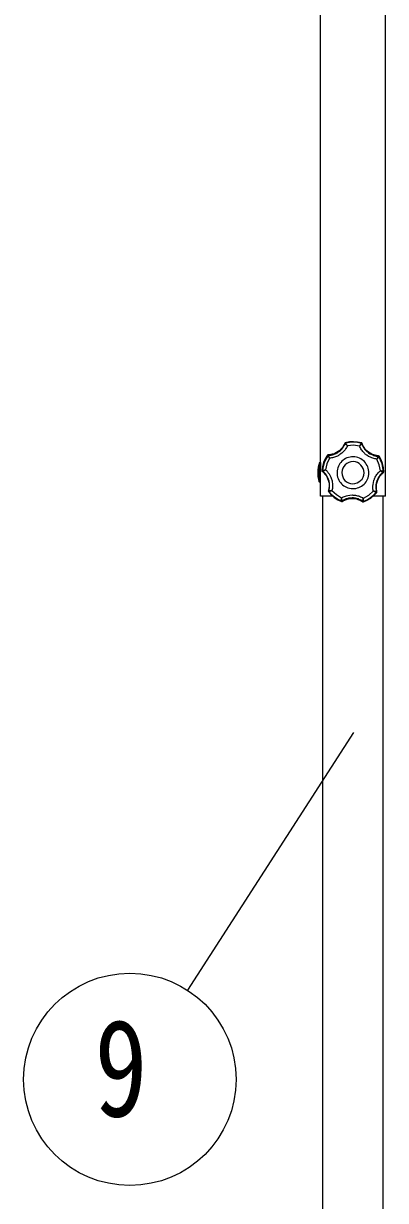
# Model space of a CAD drawing. Units: millimetres, scale not verified. Extents: x -10512 to 10512, y -7425 to 7425.
# Drawn here: x -606 to -361, y -4467 to -3669 of the extents above; entities that cross this region are included whole.
import ezdxf
from ezdxf.enums import TextEntityAlignment as Align

# ---------------------------------------------------------------- set-up
doc = ezdxf.new("R2010")
doc.units = ezdxf.units.MM
doc.header["$LTSCALE"] = 40
for name, color, linetype in [('0-4_YKK_13', 4, 'Continuous'), ('0-5_YKK_A1', 4, 'Continuous'), ('0-6_YKK_D', 6, 'Continuous')]:
    doc.layers.add(name, color=color, linetype=linetype)
doc.styles.add('ＭＳ ゴシック', font='')
doc.styles.get('ＭＳ ゴシック').set_extended_font_data('MS Gothic')

msp = doc.modelspace()

# ---------------------------------------------------------------- linework, layer by layer
at = {"layer": '0-4_YKK_13'}
for p, q in [((-388.05, -3953.36), (-388.39, -3953.66)), ((-388.05, -3953.36), (-388.39, -3953.66)), ((-388.19, -3953.99), (-388.39, -3953.66)), ((-387.85, -3953.69), (-388.19, -3953.99)), ((-387.85, -3953.69), (-388.19, -3953.99)), ((-388.05, -3953.36), (-387.85, -3953.69)), ((-377.16, -3953.88), (-376.94, -3953.55)), ((-376.82, -3954.19), (-377.16, -3953.88)), ((-376.82, -3954.19), (-377.16, -3953.88)), ((-376.61, -3953.87), (-376.94, -3953.55)), ((-376.61, -3953.87), (-376.94, -3953.55)), ((-376.61, -3953.87), (-376.82, -3954.19)), ((-405.55, -3966.81), (-405.66, -3973.31)), ((-405.55, -3966.81), (-404.83, -3966.82)), ((-404.83, -3966.82), (-405.06, -3979.82)), ((-399.79, -3961.64), (-400.19, -3961.86)), ((-399.79, -3961.64), (-400.19, -3961.86)), ((-399.95, -3962.16), (-400.19, -3961.86)), ((-399.55, -3961.94), (-399.95, -3962.17)), ((-399.55, -3961.94), (-399.95, -3962.16)), ((-399.79, -3961.64), (-399.55, -3961.94)), ((-365.75, -3962.53), (-365.5, -3962.24)), ((-365.36, -3962.77), (-365.75, -3962.53)), ((-365.36, -3962.77), (-365.75, -3962.53)), ((-365.11, -3962.47), (-365.5, -3962.24)), ((-365.11, -3962.47), (-365.5, -3962.24)), ((-365.11, -3962.47), (-365.36, -3962.77)), ((-405.77, -3979.81), (-405.66, -3973.31)), ((-403.81, -3972.36), (-403.43, -3972.27)), ((-403.81, -3972.36), (-403.62, -3972.78)), ((-403.81, -3972.37), (-403.62, -3972.78)), ((-403.25, -3972.69), (-403.62, -3972.78)), ((-403.43, -3972.27), (-403.25, -3972.69)), ((-403.43, -3972.27), (-403.25, -3972.69)), ((-362.43, -3973.41), (-362.23, -3972.99)), ((-362.43, -3973.41), (-362.23, -3972.99)), ((-362.05, -3973.51), (-362.43, -3973.41)), ((-362.23, -3972.99), (-361.86, -3973.1)), ((-362.05, -3973.51), (-361.86, -3973.1)), ((-362.05, -3973.51), (-361.86, -3973.1)), ((-405.77, -3979.81), (-405.06, -3979.82)), ((-399.56, -3986.09), (-399.19, -3985.95)), ((-399.56, -3986.09), (-399.47, -3986.54)), ((-399.56, -3986.09), (-399.47, -3986.54)), ((-399.11, -3986.4), (-399.47, -3986.54)), ((-399.19, -3985.95), (-399.11, -3986.4)), ((-399.19, -3985.95), (-399.11, -3986.4)), ((-367.04, -3986.96), (-366.94, -3986.51)), ((-367.04, -3986.96), (-366.94, -3986.51)), ((-366.68, -3987.11), (-367.04, -3986.96)), ((-366.94, -3986.51), (-366.58, -3986.66)), ((-366.68, -3987.11), (-366.58, -3986.66)), ((-366.68, -3987.11), (-366.58, -3986.66)), ((-390.6, -3993.22), (-390.57, -3992.84)), ((-390.6, -3993.22), (-390.14, -3993.18)), ((-390.6, -3993.22), (-390.14, -3993.18)), ((-390.57, -3992.84), (-390.11, -3992.79)), ((-390.57, -3992.84), (-390.11, -3992.79)), ((-390.11, -3992.79), (-390.14, -3993.18)), ((-376.25, -3993.03), (-375.8, -3993.09)), ((-376.24, -3993.42), (-376.25, -3993.04)), ((-376.25, -3993.04), (-375.8, -3993.09)), ((-376.24, -3993.42), (-375.78, -3993.48)), ((-376.24, -3993.42), (-375.78, -3993.48)), ((-375.8, -3993.09), (-375.78, -3993.48))]:
    msp.add_line(p, q, dxfattribs=at)
for points in [[(-388.39, -3953.66), (-388.65, -3954.28), (-388.95, -3954.89), (-389.23, -3955.4), (-389.4, -3955.69), (-389.58, -3955.97), (-389.77, -3956.25), (-389.96, -3956.53), (-390.17, -3956.79), (-390.87, -3957.62), (-391.82, -3958.55), (-392.88, -3959.38), (-394.02, -3960.09), (-395.21, -3960.67), (-396.23, -3961.04), (-396.55, -3961.14), (-396.88, -3961.23), (-397.21, -3961.31), (-397.53, -3961.39), (-397.86, -3961.45), (-398.44, -3961.54), (-399.11, -3961.61), (-399.79, -3961.64)], [(-399.55, -3961.94), (-398.88, -3961.91), (-398.22, -3961.84), (-397.64, -3961.75), (-397.31, -3961.69), (-396.99, -3961.61), (-396.66, -3961.53), (-396.35, -3961.45), (-396.03, -3961.35), (-395.51, -3961.17), (-394.91, -3960.93), (-394.31, -3960.65), (-393.99, -3960.49), (-393.7, -3960.33), (-393.41, -3960.16), (-393.13, -3959.99), (-392.85, -3959.81), (-392.31, -3959.42), (-391.3, -3958.58), (-390.39, -3957.63), (-389.79, -3956.88), (-389.41, -3956.34), (-389.06, -3955.78), (-388.74, -3955.2), (-388.45, -3954.6), (-388.19, -3953.99)], [(-388.19, -3953.99), (-388.16, -3954.02), (-388.09, -3954.09), (-387.98, -3954.18), (-387.85, -3954.31), (-387.68, -3954.46), (-387.5, -3954.63), (-387.3, -3954.82), (-387.09, -3955.03), (-386.87, -3955.25), (-386.64, -3955.47), (-386.95, -3956.1), (-387.28, -3956.71), (-387.6, -3957.23), (-387.79, -3957.52), (-387.99, -3957.81), (-388.2, -3958.09), (-388.41, -3958.37), (-388.63, -3958.64), (-389.31, -3959.42), (-390.31, -3960.38), (-391.4, -3961.23), (-391.78, -3961.5), (-392.07, -3961.69), (-392.37, -3961.87), (-392.67, -3962.05), (-392.97, -3962.22), (-393.38, -3962.43), (-394, -3962.72), (-394.64, -3962.98), (-395.29, -3963.21), (-395.95, -3963.41), (-396.62, -3963.59), (-397.3, -3963.72), (-397.99, -3963.83), (-398.69, -3963.9)], [(-376.94, -3953.55), (-379.69, -3952.94), (-382.48, -3952.71), (-385.28, -3952.85), (-388.05, -3953.36)], [(-376.94, -3953.55), (-379.69, -3952.94), (-382.48, -3952.71), (-385.28, -3952.85), (-388.05, -3953.36)], [(-377.16, -3953.88), (-379.8, -3953.3), (-382.49, -3953.08), (-385.18, -3953.21), (-387.85, -3953.69)], [(-387.85, -3953.69), (-387.82, -3953.73), (-387.76, -3953.8), (-387.68, -3953.92), (-387.57, -3954.07), (-387.45, -3954.26), (-387.3, -3954.47), (-387.15, -3954.7), (-386.98, -3954.94), (-386.81, -3955.2), (-386.64, -3955.47)], [(-378.42, -3955.61), (-382.52, -3955.08), (-386.64, -3955.47)], [(-377.16, -3953.88), (-377.18, -3953.91), (-377.24, -3953.99), (-377.33, -3954.1), (-377.44, -3954.25), (-377.57, -3954.43), (-377.73, -3954.63), (-377.89, -3954.86), (-378.06, -3955.1), (-378.24, -3955.35), (-378.42, -3955.61)], [(-376.82, -3954.19), (-376.86, -3954.22), (-376.93, -3954.28), (-377.04, -3954.37), (-377.18, -3954.49), (-377.35, -3954.64), (-377.54, -3954.8), (-377.74, -3954.99), (-377.96, -3955.19), (-378.19, -3955.4), (-378.42, -3955.61)], [(-365.75, -3962.53), (-365.77, -3962.57), (-365.81, -3962.66), (-365.87, -3962.79), (-365.94, -3962.96), (-366.04, -3963.16), (-366.14, -3963.39), (-366.26, -3963.64), (-366.39, -3963.9), (-366.53, -3964.18), (-366.68, -3964.46), (-367.38, -3964.36), (-368.07, -3964.23), (-368.75, -3964.07), (-369.43, -3963.87), (-370.09, -3963.64), (-371.06, -3963.24), (-372.29, -3962.6), (-373.46, -3961.84), (-373.95, -3961.48), (-374.23, -3961.26), (-374.5, -3961.03), (-374.76, -3960.8), (-375.02, -3960.56), (-375.33, -3960.25), (-375.81, -3959.75), (-376.26, -3959.22), (-376.69, -3958.67), (-377.09, -3958.09), (-377.47, -3957.5), (-377.82, -3956.89), (-378.13, -3956.26), (-378.42, -3955.61)], [(-376.82, -3954.19), (-376.58, -3954.81), (-376.32, -3955.42), (-376.01, -3956.01), (-375.68, -3956.58), (-375.32, -3957.14), (-374.93, -3957.67), (-374.52, -3958.18), (-374.08, -3958.67), (-373.77, -3958.98), (-373.53, -3959.21), (-373.28, -3959.43), (-373.03, -3959.65), (-372.77, -3959.86), (-372.42, -3960.13), (-371.32, -3960.85), (-370.16, -3961.45), (-369.24, -3961.82), (-368.93, -3961.93), (-368.61, -3962.03), (-368.29, -3962.12), (-367.97, -3962.2), (-367.65, -3962.27), (-367.07, -3962.38), (-366.41, -3962.48), (-365.75, -3962.53)], [(-365.5, -3962.24), (-366.17, -3962.18), (-366.84, -3962.09), (-367.41, -3961.98), (-367.74, -3961.91), (-368.06, -3961.82), (-368.39, -3961.73), (-368.71, -3961.63), (-369.03, -3961.52), (-370.03, -3961.11), (-371.21, -3960.49), (-372.32, -3959.74), (-373.35, -3958.88), (-374.27, -3957.92), (-374.94, -3957.06), (-375.13, -3956.79), (-375.32, -3956.51), (-375.5, -3956.22), (-375.67, -3955.93), (-375.83, -3955.64), (-376.1, -3955.11), (-376.37, -3954.5), (-376.61, -3953.87)], [(-400.19, -3961.86), (-401.62, -3964.28), (-402.71, -3966.87), (-403.44, -3969.57), (-403.81, -3972.36)], [(-400.19, -3961.86), (-401.62, -3964.29), (-402.7, -3966.87), (-403.44, -3969.57), (-403.81, -3972.36)], [(-399.95, -3962.17), (-401.31, -3964.5), (-402.35, -3966.99), (-403.06, -3969.59), (-403.43, -3972.27)], [(-399.95, -3962.17), (-399.94, -3962.18), (-399.93, -3962.2), (-399.91, -3962.23), (-399.88, -3962.26), (-399.85, -3962.31), (-399.81, -3962.37), (-399.77, -3962.43), (-399.72, -3962.5), (-399.66, -3962.58), (-399.6, -3962.66), (-399.53, -3962.76), (-399.4, -3962.95), (-399.25, -3963.16), (-399.12, -3963.33), (-399.04, -3963.44), (-398.95, -3963.56), (-398.86, -3963.67), (-398.78, -3963.79), (-398.69, -3963.9), (-400.46, -3967.64), (-401.36, -3971.68)], [(-399.55, -3961.94), (-399.54, -3961.96), (-399.53, -3961.98), (-399.52, -3962.01), (-399.5, -3962.06), (-399.48, -3962.11), (-399.45, -3962.17), (-399.43, -3962.24), (-399.39, -3962.32), (-399.36, -3962.4), (-399.32, -3962.5), (-399.27, -3962.61), (-399.18, -3962.83), (-399.07, -3963.06), (-398.99, -3963.25), (-398.93, -3963.38), (-398.87, -3963.51), (-398.81, -3963.64), (-398.75, -3963.77), (-398.69, -3963.9)], [(-372.05, -3973.89), (-372.09, -3972.79), (-372.24, -3971.71), (-372.48, -3970.68), (-372.83, -3969.68), (-373.27, -3968.73), (-373.79, -3967.83), (-374.4, -3966.98), (-375.08, -3966.21), (-375.84, -3965.5), (-376.66, -3964.86), (-377.54, -3964.3), (-378.47, -3963.83), (-379.46, -3963.45), (-380.49, -3963.17), (-381.56, -3962.99), (-382.66, -3962.91), (-383.77, -3962.95), (-384.84, -3963.09), (-385.88, -3963.34), (-386.88, -3963.69), (-387.83, -3964.12), (-388.73, -3964.65), (-389.57, -3965.26), (-390.35, -3965.94), (-391.06, -3966.69), (-391.69, -3967.51), (-392.25, -3968.39), (-392.72, -3969.33), (-393.1, -3970.32), (-393.39, -3971.35), (-393.57, -3972.41), (-393.64, -3973.52), (-393.61, -3974.62), (-393.46, -3975.7), (-393.21, -3976.74), (-392.87, -3977.73), (-392.43, -3978.69), (-391.9, -3979.58), (-391.3, -3980.43)], [(-365.36, -3962.77), (-365.38, -3962.8), (-365.44, -3962.88), (-365.53, -3963), (-365.64, -3963.14), (-365.77, -3963.32), (-365.93, -3963.52), (-366.1, -3963.74), (-366.28, -3963.98), (-366.48, -3964.22), (-366.68, -3964.46)], [(-364.27, -3972.33), (-365.04, -3968.26), (-366.68, -3964.46)], [(-362.23, -3972.99), (-362.5, -3970.3), (-363.12, -3967.67), (-364.08, -3965.15), (-365.36, -3962.77)], [(-361.86, -3973.1), (-362.13, -3970.29), (-362.77, -3967.57), (-363.76, -3964.95), (-365.11, -3962.47)], [(-361.86, -3973.1), (-362.13, -3970.29), (-362.77, -3967.57), (-363.76, -3964.95), (-365.1, -3962.47)], [(-403.62, -3972.78), (-403.11, -3973.22), (-402.63, -3973.69), (-402.23, -3974.12), (-402.01, -3974.37), (-401.8, -3974.63), (-401.59, -3974.89), (-401.39, -3975.16), (-401.19, -3975.44), (-400.62, -3976.36), (-400.04, -3977.56), (-399.58, -3978.82), (-399.25, -3980.12), (-399.07, -3981.44), (-399.03, -3982.52), (-399.03, -3982.86), (-399.05, -3983.19), (-399.07, -3983.53), (-399.1, -3983.86), (-399.15, -3984.2), (-399.24, -3984.78), (-399.38, -3985.44), (-399.56, -3986.09)], [(-403.43, -3972.27), (-403.39, -3972.26), (-403.3, -3972.23), (-403.16, -3972.19), (-402.98, -3972.13), (-402.77, -3972.07), (-402.52, -3972), (-402.26, -3971.92), (-401.97, -3971.84), (-401.67, -3971.76), (-401.36, -3971.68)], [(-403.25, -3972.69), (-403.21, -3972.67), (-403.13, -3972.62), (-403, -3972.55), (-402.84, -3972.46), (-402.65, -3972.35), (-402.43, -3972.23), (-402.18, -3972.1), (-401.92, -3971.96), (-401.65, -3971.82), (-401.36, -3971.68), (-400.86, -3972.16), (-400.39, -3972.67), (-399.98, -3973.14), (-399.77, -3973.41), (-399.55, -3973.69), (-399.35, -3973.97), (-399.15, -3974.25), (-398.96, -3974.55), (-398.43, -3975.44), (-397.83, -3976.68), (-397.35, -3977.98), (-397.22, -3978.43), (-397.13, -3978.76), (-397.04, -3979.1), (-396.97, -3979.44), (-396.9, -3979.78), (-396.83, -3980.23), (-396.74, -3980.92), (-396.69, -3981.6), (-396.67, -3982.29), (-396.68, -3982.98), (-396.73, -3983.67), (-396.81, -3984.37), (-396.92, -3985.06), (-397.07, -3985.74)], [(-399.19, -3985.95), (-399.02, -3985.31), (-398.88, -3984.66), (-398.79, -3984.08), (-398.75, -3983.75), (-398.72, -3983.41), (-398.69, -3983.08), (-398.68, -3982.75), (-398.67, -3982.43), (-398.68, -3981.88), (-398.73, -3981.22), (-398.8, -3980.57), (-398.86, -3980.21), (-398.92, -3979.89), (-398.99, -3979.57), (-399.07, -3979.24), (-399.16, -3978.92), (-399.36, -3978.29), (-399.85, -3977.07), (-400.47, -3975.91), (-401, -3975.11), (-401.39, -3974.58), (-401.82, -3974.07), (-402.27, -3973.59), (-402.75, -3973.13), (-403.25, -3972.69)], [(-391.3, -3980.43), (-390.61, -3981.21), (-389.86, -3981.92), (-389.04, -3982.55), (-388.16, -3983.11), (-387.22, -3983.58), (-386.24, -3983.96), (-385.21, -3984.24), (-384.14, -3984.43), (-383.04, -3984.5), (-381.93, -3984.46), (-380.86, -3984.32), (-379.82, -3984.07), (-378.82, -3983.73), (-377.87, -3983.29), (-376.97, -3982.76), (-376.13, -3982.16), (-375.35, -3981.47), (-374.64, -3980.72), (-374, -3979.9), (-373.45, -3979.02), (-372.98, -3978.08), (-372.6, -3977.1), (-372.31, -3976.07), (-372.13, -3975), (-372.05, -3973.89)], [(-366.94, -3986.51), (-366.98, -3986.51), (-367.08, -3986.5), (-367.22, -3986.48), (-367.4, -3986.46), (-367.62, -3986.44), (-367.87, -3986.4), (-368.15, -3986.37), (-368.44, -3986.33), (-368.75, -3986.28), (-369.06, -3986.23), (-369.18, -3985.54), (-369.27, -3984.84), (-369.33, -3984.14), (-369.35, -3983.43), (-369.33, -3982.73), (-369.25, -3981.68), (-369.02, -3980.31), (-368.67, -3978.97), (-368.47, -3978.39), (-368.34, -3978.06), (-368.21, -3977.73), (-368.07, -3977.41), (-367.92, -3977.09), (-367.73, -3976.7), (-367.4, -3976.09), (-367.03, -3975.49), (-366.64, -3974.92), (-366.22, -3974.36), (-365.77, -3973.81), (-365.3, -3973.29), (-364.8, -3972.8), (-364.27, -3972.33)], [(-362.43, -3973.41), (-362.94, -3973.82), (-363.44, -3974.27), (-363.91, -3974.74), (-364.35, -3975.23), (-364.77, -3975.75), (-365.15, -3976.28), (-365.51, -3976.83), (-365.84, -3977.4), (-366.04, -3977.79), (-366.18, -3978.09), (-366.32, -3978.39), (-366.45, -3978.7), (-366.56, -3979.01), (-366.71, -3979.43), (-367.06, -3980.69), (-367.27, -3981.99), (-367.34, -3982.98), (-367.34, -3983.31), (-367.34, -3983.64), (-367.33, -3983.97), (-367.31, -3984.3), (-367.28, -3984.63), (-367.21, -3985.21), (-367.09, -3985.87), (-366.94, -3986.51)], [(-366.58, -3986.66), (-366.74, -3986.01), (-366.85, -3985.35), (-366.93, -3984.76), (-366.96, -3984.43), (-366.98, -3984.1), (-366.99, -3983.76), (-366.99, -3983.42), (-366.99, -3983.09), (-366.91, -3982), (-366.68, -3980.69), (-366.31, -3979.4), (-365.81, -3978.16), (-365.18, -3976.99), (-364.58, -3976.08), (-364.38, -3975.81), (-364.17, -3975.55), (-363.95, -3975.29), (-363.73, -3975.04), (-363.5, -3974.8), (-363.08, -3974.38), (-362.58, -3973.93), (-362.05, -3973.51)], [(-362.23, -3972.99), (-362.27, -3972.98), (-362.36, -3972.94), (-362.5, -3972.9), (-362.67, -3972.84), (-362.89, -3972.76), (-363.13, -3972.68), (-363.39, -3972.6), (-363.67, -3972.51), (-363.97, -3972.42), (-364.27, -3972.33)], [(-362.43, -3973.41), (-362.46, -3973.38), (-362.55, -3973.33), (-362.67, -3973.26), (-362.82, -3973.16), (-363.01, -3973.05), (-363.23, -3972.92), (-363.47, -3972.78), (-363.73, -3972.63), (-364, -3972.48), (-364.27, -3972.33)], [(-399.47, -3986.54), (-397.61, -3988.65), (-395.49, -3990.48), (-393.14, -3992.01), (-390.6, -3993.22)], [(-399.47, -3986.54), (-397.61, -3988.64), (-395.49, -3990.48), (-393.14, -3992.01), (-390.6, -3993.22)], [(-399.19, -3985.95), (-399.15, -3985.95), (-399.06, -3985.94), (-398.91, -3985.93), (-398.73, -3985.92), (-398.51, -3985.9), (-398.26, -3985.87), (-397.98, -3985.85), (-397.69, -3985.82), (-397.38, -3985.78), (-397.07, -3985.74)], [(-399.11, -3986.4), (-399.07, -3986.39), (-398.97, -3986.36), (-398.84, -3986.32), (-398.66, -3986.27), (-398.45, -3986.2), (-398.2, -3986.12), (-397.94, -3986.04), (-397.66, -3985.95), (-397.36, -3985.85), (-397.07, -3985.74)], [(-399.11, -3986.4), (-397.31, -3988.42), (-395.26, -3990.18), (-393.01, -3991.66), (-390.57, -3992.84)], [(-397.07, -3985.74), (-394.06, -3988.58), (-390.5, -3990.69)], [(-390.57, -3992.84), (-390.57, -3992.79), (-390.57, -3992.7), (-390.57, -3992.55), (-390.57, -3992.37), (-390.56, -3992.14), (-390.55, -3991.89), (-390.54, -3991.61), (-390.53, -3991.32), (-390.52, -3991.01), (-390.5, -3990.69)], [(-390.11, -3992.79), (-390.12, -3992.75), (-390.14, -3992.66), (-390.17, -3992.52), (-390.21, -3992.34), (-390.25, -3992.12), (-390.3, -3991.87), (-390.35, -3991.6), (-390.4, -3991.31), (-390.45, -3991), (-390.5, -3990.69), (-389.88, -3990.36), (-389.24, -3990.06), (-388.59, -3989.79), (-387.93, -3989.55), (-387.25, -3989.35), (-386.23, -3989.1), (-384.86, -3988.9), (-383.47, -3988.82), (-382.86, -3988.83), (-382.5, -3988.84), (-382.15, -3988.87), (-381.8, -3988.9), (-381.46, -3988.94), (-381.02, -3989.01), (-380.34, -3989.14), (-379.66, -3989.3), (-378.99, -3989.49), (-378.33, -3989.72), (-377.67, -3989.98), (-377.03, -3990.27), (-376.41, -3990.59), (-375.8, -3990.95)], [(-390.14, -3993.18), (-389.57, -3992.83), (-388.98, -3992.51), (-388.45, -3992.27), (-388.14, -3992.13), (-387.83, -3992.01), (-387.51, -3991.89), (-387.19, -3991.79), (-386.87, -3991.69), (-385.81, -3991.43), (-384.5, -3991.24), (-383.16, -3991.19), (-381.82, -3991.29), (-380.51, -3991.52), (-379.46, -3991.82), (-379.15, -3991.93), (-378.83, -3992.04), (-378.52, -3992.17), (-378.21, -3992.3), (-377.91, -3992.45), (-377.38, -3992.72), (-376.8, -3993.05), (-376.24, -3993.42)], [(-376.25, -3993.04), (-376.81, -3992.67), (-377.39, -3992.34), (-377.98, -3992.04), (-378.58, -3991.77), (-379.2, -3991.53), (-379.83, -3991.33), (-380.47, -3991.16), (-381.11, -3991.03), (-381.54, -3990.95), (-381.87, -3990.91), (-382.2, -3990.88), (-382.53, -3990.85), (-382.86, -3990.83), (-383.3, -3990.82), (-384.62, -3990.88), (-385.91, -3991.08), (-386.87, -3991.32), (-387.19, -3991.42), (-387.5, -3991.52), (-387.82, -3991.64), (-388.12, -3991.76), (-388.43, -3991.89), (-388.96, -3992.14), (-389.54, -3992.45), (-390.11, -3992.79)], [(-376.25, -3993.03), (-376.24, -3992.99), (-376.22, -3992.9), (-376.19, -3992.76), (-376.14, -3992.58), (-376.09, -3992.37), (-376.04, -3992.12), (-375.98, -3991.85), (-375.92, -3991.56), (-375.86, -3991.26), (-375.8, -3990.95)], [(-375.8, -3990.95), (-372.16, -3988.96), (-369.06, -3986.23)], [(-375.8, -3993.09), (-373.32, -3992), (-371.02, -3990.6), (-368.91, -3988.92), (-367.04, -3986.96)], [(-375.8, -3993.09), (-375.8, -3993.05), (-375.8, -3992.95), (-375.79, -3992.81), (-375.79, -3992.62), (-375.79, -3992.4), (-375.78, -3992.15), (-375.78, -3991.87), (-375.78, -3991.57), (-375.79, -3991.26), (-375.8, -3990.95)], [(-375.78, -3993.48), (-373.2, -3992.36), (-370.8, -3990.91), (-368.62, -3989.15), (-366.68, -3987.11)], [(-375.78, -3993.48), (-373.2, -3992.36), (-370.8, -3990.91), (-368.62, -3989.15), (-366.68, -3987.11)], [(-367.04, -3986.96), (-367.08, -3986.95), (-367.17, -3986.92), (-367.31, -3986.87), (-367.49, -3986.81), (-367.7, -3986.74), (-367.94, -3986.65), (-368.2, -3986.56), (-368.48, -3986.45), (-368.77, -3986.34), (-369.06, -3986.23)]]:
    msp.add_lwpolyline(points, dxfattribs=at)
msp.add_lwpolyline([(-375.35, -3973.84), (-375.47, -3972.32), (-375.89, -3970.91), (-376.55, -3969.62), (-377.45, -3968.49), (-378.55, -3967.56), (-379.81, -3966.84), (-381.21, -3966.38), (-382.72, -3966.2), (-384.23, -3966.33), (-385.65, -3966.74), (-386.93, -3967.41), (-388.06, -3968.31), (-389, -3969.4), (-389.71, -3970.67), (-390.17, -3972.07), (-390.35, -3973.57), (-390.22, -3975.09), (-389.81, -3976.51), (-389.14, -3977.79), (-388.25, -3978.92), (-387.15, -3979.85), (-385.89, -3980.57), (-384.49, -3981.03), (-382.98, -3981.21), (-381.47, -3981.08), (-380.05, -3980.67), (-378.76, -3980), (-377.64, -3979.1), (-376.7, -3978.01), (-375.99, -3976.75), (-375.53, -3975.35)], close=True, dxfattribs=at)
msp.add_arc((-386.75, -3973.64), 20, 160.03443, 197.96557, dxfattribs=at)
at = {"layer": '0-5_YKK_A1'}
for p, q in [((-404.85, -3989.71), (-404.85, -2131.24)), ((-360.85, -3989.71), (-360.85, -2131.24)), ((-396.45, -3989.71), (-404.85, -3989.71)), ((-403.34, -4728.51), (-403.35, -3989.71)), ((-360.85, -3989.71), (-369.25, -3989.71)), ((-362.35, -4728.51), (-362.35, -3989.71))]:
    msp.add_line(p, q, dxfattribs=at)
at = {"layer": '0-6_YKK_D'}
msp.add_line((-382.4, -4149.92), (-494.99, -4324.74), dxfattribs=at)
msp.add_circle((-533.97, -4385.28), 72, dxfattribs=at)

# ---------------------------------------------------------------- texts
at = {"layer": '0-6_YKK_D', "style": 'ＭＳ ゴシック', "width": 0.8}
msp.add_text('9', height=65.98, dxfattribs=at).set_placement((-557.97, -4430.28), align=Align.BOTTOM_LEFT)

doc.saveas('drawing.dxf')
